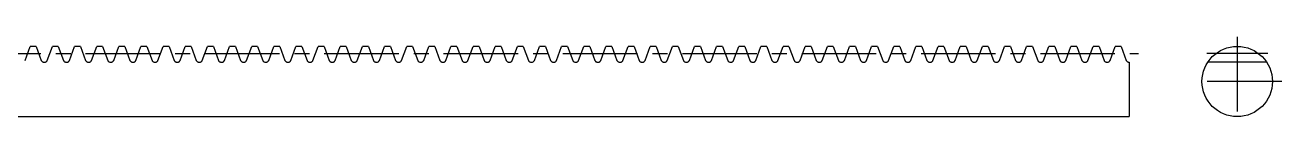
# Model space of a CAD drawing. Extents: x -2 to 532, y -8 to 32.
# Drawn here: x 264.5 to 532, y 13 to 32 of the extents above; entities that cross this region are included whole.
import ezdxf

# ---------------------------------------------------------------- set-up
doc = ezdxf.new("R2010")
doc.units = 0
doc.header["$LTSCALE"] = 0.5
doc.linetypes.add('CENTER', pattern=[50.8, 31.75, -6.35, 6.35, -6.35])
doc.layers.add('MSM_CENTER', color=1, linetype='CENTER')
doc.layers.add('MSM_CONTINUOUS', color=7, linetype='CONTINUOUS')

msp = doc.modelspace()

# ---------------------------------------------------------------- linework, layer by layer
at = {"layer": 'MSM_CENTER'}
for p, q in [((522.5, 32), (522.5, 13)), ((-2, 28.5), (501.51, 28.5)), ((529, 28.5), (516, 28.5)), ((532, 22.5), (513, 22.5))]:
    msp.add_line(p, q, dxfattribs=at)
at = {"layer": 'MSM_CONTINUOUS'}
for p, q in [((264.52, 27), (265.62, 30)), ((266.88, 30), (265.62, 30)), ((266.88, 30), (267.97, 27)), ((269.24, 27), (270.33, 30)), ((271.59, 30), (270.33, 30)), ((271.59, 30), (272.68, 27)), ((273.95, 27), (275.04, 30)), ((276.31, 30), (275.04, 30)), ((276.31, 30), (277.4, 27)), ((278.66, 27), (279.75, 30)), ((281.02, 30), (279.75, 30)), ((281.02, 30), (282.11, 27)), ((283.37, 27), (284.47, 30)), ((285.73, 30), (284.47, 30)), ((285.73, 30), (286.82, 27)), ((288.09, 27), (289.18, 30)), ((290.44, 30), (289.18, 30)), ((290.44, 30), (291.53, 27)), ((292.8, 27), (293.89, 30)), ((295.15, 30), (293.89, 30)), ((295.15, 30), (296.25, 27)), ((297.51, 27), (298.6, 30)), ((299.87, 30), (298.6, 30)), ((299.87, 30), (300.96, 27)), ((302.22, 27), (303.32, 30)), ((304.58, 30), (303.32, 30)), ((304.58, 30), (305.67, 27)), ((306.94, 27), (308.03, 30)), ((309.29, 30), (308.03, 30)), ((309.29, 30), (310.38, 27)), ((311.65, 27), (312.74, 30)), ((314, 30), (312.74, 30)), ((314, 30), (315.1, 27)), ((316.36, 27), (317.45, 30)), ((318.72, 30), (317.45, 30)), ((318.72, 30), (319.81, 27)), ((321.07, 27), (322.17, 30)), ((323.43, 30), (322.17, 30)), ((323.43, 30), (324.52, 27)), ((325.79, 27), (326.88, 30)), ((328.14, 30), (326.88, 30)), ((328.14, 30), (329.23, 27)), ((330.5, 27), (331.59, 30)), ((332.85, 30), (331.59, 30)), ((332.85, 30), (333.95, 27)), ((335.21, 27), (336.3, 30)), ((337.57, 30), (336.3, 30)), ((337.57, 30), (338.66, 27)), ((339.92, 27), (341.01, 30)), ((342.28, 30), (341.01, 30)), ((342.28, 30), (343.37, 27)), ((344.64, 27), (345.73, 30)), ((346.99, 30), (345.73, 30)), ((346.99, 30), (348.08, 27)), ((349.35, 27), (350.44, 30)), ((351.7, 30), (350.44, 30)), ((351.7, 30), (352.8, 27)), ((354.06, 27), (355.15, 30)), ((356.42, 30), (355.15, 30)), ((356.42, 30), (357.51, 27)), ((358.77, 27), (359.86, 30)), ((361.13, 30), (359.86, 30)), ((361.13, 30), (362.22, 27)), ((363.48, 27), (364.58, 30)), ((365.84, 30), (364.58, 30)), ((365.84, 30), (366.93, 27)), ((368.2, 27), (369.29, 30)), ((370.55, 30), (369.29, 30)), ((370.55, 30), (371.65, 27)), ((372.91, 27), (374, 30)), ((375.27, 30), (374, 30)), ((375.27, 30), (376.36, 27)), ((377.62, 27), (378.71, 30)), ((379.98, 30), (378.71, 30)), ((379.98, 30), (381.07, 27)), ((382.33, 27), (383.43, 30)), ((384.69, 30), (383.43, 30)), ((384.69, 30), (385.78, 27)), ((387.05, 27), (388.14, 30)), ((389.4, 30), (388.14, 30)), ((389.4, 30), (390.49, 27)), ((391.76, 27), (392.85, 30)), ((394.12, 30), (392.85, 30)), ((394.12, 30), (395.21, 27)), ((396.47, 27), (397.56, 30)), ((398.83, 30), (397.56, 30)), ((398.83, 30), (399.92, 27)), ((401.18, 27), (402.28, 30)), ((403.54, 30), (402.28, 30)), ((403.54, 30), (404.63, 27)), ((405.9, 27), (406.99, 30)), ((408.25, 30), (406.99, 30)), ((408.25, 30), (409.34, 27)), ((410.61, 27), (411.7, 30)), ((412.96, 30), (411.7, 30)), ((412.96, 30), (414.06, 27)), ((415.32, 27), (416.41, 30)), ((417.68, 30), (416.41, 30)), ((417.68, 30), (418.77, 27)), ((420.03, 27), (421.13, 30)), ((422.39, 30), (421.13, 30)), ((422.39, 30), (423.48, 27)), ((424.75, 27), (425.84, 30)), ((427.1, 30), (425.84, 30)), ((427.1, 30), (428.19, 27)), ((429.46, 27), (430.55, 30)), ((431.81, 30), (430.55, 30)), ((431.81, 30), (432.91, 27)), ((434.17, 27), (435.26, 30)), ((436.53, 30), (435.26, 30)), ((436.53, 30), (437.62, 27)), ((438.88, 27), (439.98, 30)), ((441.24, 30), (439.98, 30)), ((441.24, 30), (442.33, 27)), ((443.6, 27), (444.69, 30)), ((445.95, 30), (444.69, 30)), ((445.95, 30), (447.04, 27)), ((448.31, 27), (449.4, 30)), ((450.66, 30), (449.4, 30)), ((450.66, 30), (451.76, 27)), ((453.02, 27), (454.11, 30)), ((455.38, 30), (454.11, 30)), ((455.38, 30), (456.47, 27)), ((457.73, 27), (458.82, 30)), ((460.09, 30), (458.82, 30)), ((460.09, 30), (461.18, 27)), ((462.45, 27), (463.54, 30)), ((464.8, 30), (463.54, 30)), ((464.8, 30), (465.89, 27)), ((467.16, 27), (468.25, 30)), ((469.51, 30), (468.25, 30)), ((469.51, 30), (470.61, 27)), ((471.87, 27), (472.96, 30)), ((474.23, 30), (472.96, 30)), ((474.23, 30), (475.32, 27)), ((476.58, 27), (477.67, 30)), ((478.94, 30), (477.67, 30)), ((478.94, 30), (480.03, 27)), ((481.29, 27), (482.39, 30)), ((483.65, 30), (482.39, 30)), ((483.65, 30), (484.74, 27)), ((486.01, 27), (487.1, 30)), ((488.36, 30), (487.1, 30)), ((488.36, 30), (489.46, 27)), ((490.72, 27), (491.81, 30)), ((493.08, 30), (491.81, 30)), ((493.08, 30), (494.17, 27)), ((495.43, 27), (496.52, 30)), ((497.79, 30), (496.52, 30)), ((497.79, 30), (498.88, 27)), ((268.51, 26.62), (268.7, 26.62)), ((273.22, 26.62), (273.41, 26.62)), ((277.93, 26.62), (278.13, 26.62)), ((282.65, 26.62), (282.84, 26.62)), ((287.36, 26.62), (287.55, 26.62)), ((292.07, 26.62), (292.26, 26.62)), ((296.78, 26.62), (296.98, 26.62)), ((301.49, 26.62), (301.69, 26.62)), ((306.21, 26.62), (306.4, 26.62)), ((310.92, 26.62), (311.11, 26.62)), ((315.63, 26.62), (315.83, 26.62)), ((320.34, 26.62), (320.54, 26.62)), ((325.06, 26.62), (325.25, 26.62)), ((329.77, 26.62), (329.96, 26.62)), ((334.48, 26.62), (334.67, 26.62)), ((339.19, 26.62), (339.39, 26.62)), ((343.91, 26.62), (344.1, 26.62)), ((348.62, 26.62), (348.81, 26.62)), ((353.33, 26.62), (353.52, 26.62)), ((358.04, 26.62), (358.24, 26.62)), ((362.76, 26.62), (362.95, 26.62)), ((367.47, 26.62), (367.66, 26.62)), ((372.18, 26.62), (372.37, 26.62)), ((376.89, 26.62), (377.09, 26.62)), ((381.61, 26.62), (381.8, 26.62)), ((386.32, 26.62), (386.51, 26.62)), ((391.03, 26.62), (391.22, 26.62)), ((395.74, 26.62), (395.94, 26.62)), ((400.46, 26.62), (400.65, 26.62)), ((405.17, 26.62), (405.36, 26.62)), ((409.88, 26.62), (410.07, 26.62)), ((414.59, 26.62), (414.79, 26.62)), ((419.3, 26.62), (419.5, 26.62)), ((424.02, 26.62), (424.21, 26.62)), ((428.73, 26.62), (428.92, 26.62)), ((433.44, 26.62), (433.64, 26.62)), ((438.15, 26.62), (438.35, 26.62)), ((442.87, 26.62), (443.06, 26.62)), ((447.58, 26.62), (447.77, 26.62)), ((452.29, 26.62), (452.48, 26.62)), ((457, 26.62), (457.2, 26.62)), ((461.72, 26.62), (461.91, 26.62)), ((466.43, 26.62), (466.62, 26.62)), ((471.14, 26.62), (471.33, 26.62)), ((475.85, 26.62), (476.05, 26.62)), ((480.57, 26.62), (480.76, 26.62)), ((485.28, 26.62), (485.47, 26.62)), ((489.99, 26.62), (490.18, 26.62)), ((494.7, 26.62), (494.9, 26.62)), ((499.42, 26.62), (499.51, 26.62)), ((499.51, 26.62), (499.51, 15)), ((528.76, 26.62), (516.24, 26.62)), ((0, 15), (499.51, 15))]:
    msp.add_line(p, q, dxfattribs=at)
for points in [[(267.97, 27, 0), (268.02, 26.91, 0), (268.08, 26.82, 0), (268.14, 26.76, 0), (268.21, 26.71, 0), (268.3, 26.66, 0), (268.39, 26.64, 0), (268.51, 26.62, 0)], [(268.7, 26.62, 0), (268.78, 26.63, 0), (268.87, 26.65, 0), (268.94, 26.68, 0), (269.01, 26.72, 0), (269.08, 26.77, 0), (269.13, 26.82, 0), (269.19, 26.89, 0), (269.22, 26.97, 0), (269.24, 27, 0)], [(272.68, 27, 0), (272.73, 26.91, 0), (272.79, 26.82, 0), (272.85, 26.76, 0), (272.93, 26.71, 0), (273.01, 26.66, 0), (273.11, 26.64, 0), (273.22, 26.62, 0)], [(273.41, 26.62, 0), (273.5, 26.63, 0), (273.58, 26.65, 0), (273.65, 26.68, 0), (273.72, 26.72, 0), (273.79, 26.77, 0), (273.85, 26.82, 0), (273.9, 26.89, 0), (273.94, 26.97, 0), (273.95, 27, 0)], [(277.4, 27, 0), (277.44, 26.91, 0), (277.5, 26.82, 0), (277.56, 26.76, 0), (277.64, 26.71, 0), (277.73, 26.66, 0), (277.82, 26.64, 0), (277.93, 26.62, 0)], [(278.13, 26.62, 0), (278.21, 26.63, 0), (278.29, 26.65, 0), (278.37, 26.68, 0), (278.44, 26.72, 0), (278.5, 26.77, 0), (278.56, 26.82, 0), (278.61, 26.89, 0), (278.65, 26.97, 0), (278.66, 27, 0)], [(282.11, 27, 0), (282.15, 26.91, 0), (282.21, 26.82, 0), (282.28, 26.76, 0), (282.35, 26.71, 0), (282.44, 26.66, 0), (282.53, 26.64, 0), (282.65, 26.62, 0)], [(282.84, 26.62, 0), (282.92, 26.63, 0), (283, 26.65, 0), (283.08, 26.68, 0), (283.15, 26.72, 0), (283.21, 26.77, 0), (283.27, 26.82, 0), (283.32, 26.89, 0), (283.36, 26.97, 0), (283.37, 27, 0)], [(286.82, 27, 0), (286.86, 26.91, 0), (286.93, 26.82, 0), (286.99, 26.76, 0), (287.06, 26.71, 0), (287.15, 26.66, 0), (287.24, 26.64, 0), (287.36, 26.62, 0)], [(287.55, 26.62, 0), (287.63, 26.63, 0), (287.72, 26.65, 0), (287.79, 26.68, 0), (287.86, 26.72, 0), (287.93, 26.77, 0), (287.98, 26.82, 0), (288.03, 26.89, 0), (288.07, 26.97, 0), (288.09, 27, 0)], [(291.53, 27, 0), (291.58, 26.91, 0), (291.64, 26.82, 0), (291.7, 26.76, 0), (291.78, 26.71, 0), (291.86, 26.66, 0), (291.96, 26.64, 0), (292.07, 26.62, 0)], [(292.26, 26.62, 0), (292.35, 26.63, 0), (292.43, 26.65, 0), (292.5, 26.68, 0), (292.57, 26.72, 0), (292.64, 26.77, 0), (292.69, 26.82, 0), (292.75, 26.89, 0), (292.79, 26.97, 0), (292.8, 27, 0)], [(296.25, 27, 0), (296.29, 26.91, 0), (296.35, 26.82, 0), (296.41, 26.76, 0), (296.49, 26.71, 0), (296.57, 26.66, 0), (296.67, 26.64, 0), (296.78, 26.62, 0)], [(296.98, 26.62, 0), (297.06, 26.63, 0), (297.14, 26.65, 0), (297.22, 26.68, 0), (297.29, 26.72, 0), (297.35, 26.77, 0), (297.41, 26.82, 0), (297.46, 26.89, 0), (297.5, 26.97, 0), (297.51, 27, 0)], [(300.96, 27, 0), (301, 26.91, 0), (301.06, 26.82, 0), (301.13, 26.76, 0), (301.2, 26.71, 0), (301.29, 26.66, 0), (301.38, 26.64, 0), (301.49, 26.62, 0)], [(301.69, 26.62, 0), (301.77, 26.63, 0), (301.85, 26.65, 0), (301.93, 26.68, 0), (302, 26.72, 0), (302.06, 26.77, 0), (302.12, 26.82, 0), (302.17, 26.89, 0), (302.21, 26.97, 0), (302.22, 27, 0)], [(305.67, 27, 0), (305.71, 26.91, 0), (305.77, 26.82, 0), (305.84, 26.76, 0), (305.91, 26.71, 0), (306, 26.66, 0), (306.09, 26.64, 0), (306.21, 26.62, 0)], [(306.4, 26.62, 0), (306.48, 26.63, 0), (306.57, 26.65, 0), (306.64, 26.68, 0), (306.71, 26.72, 0), (306.78, 26.77, 0), (306.83, 26.82, 0), (306.88, 26.89, 0), (306.92, 26.97, 0), (306.94, 27, 0)], [(310.38, 27, 0), (310.43, 26.91, 0), (310.49, 26.82, 0), (310.55, 26.76, 0), (310.63, 26.71, 0), (310.71, 26.66, 0), (310.81, 26.64, 0), (310.92, 26.62, 0)], [(311.11, 26.62, 0), (311.2, 26.63, 0), (311.28, 26.65, 0), (311.35, 26.68, 0), (311.42, 26.72, 0), (311.49, 26.77, 0), (311.54, 26.82, 0), (311.6, 26.89, 0), (311.64, 26.97, 0), (311.65, 27, 0)], [(315.1, 27, 0), (315.14, 26.91, 0), (315.2, 26.82, 0), (315.26, 26.76, 0), (315.34, 26.71, 0), (315.42, 26.66, 0), (315.52, 26.64, 0), (315.63, 26.62, 0)], [(315.83, 26.62, 0), (315.91, 26.63, 0), (315.99, 26.65, 0), (316.07, 26.68, 0), (316.14, 26.72, 0), (316.2, 26.77, 0), (316.26, 26.82, 0), (316.31, 26.89, 0), (316.35, 26.97, 0), (316.36, 27, 0)], [(319.81, 27, 0), (319.85, 26.91, 0), (319.91, 26.82, 0), (319.98, 26.76, 0), (320.05, 26.71, 0), (320.14, 26.66, 0), (320.23, 26.64, 0), (320.34, 26.62, 0)], [(320.54, 26.62, 0), (320.62, 26.63, 0), (320.7, 26.65, 0), (320.78, 26.68, 0), (320.85, 26.72, 0), (320.91, 26.77, 0), (320.97, 26.82, 0), (321.02, 26.89, 0), (321.06, 26.97, 0), (321.07, 27, 0)], [(324.52, 27, 0), (324.56, 26.91, 0), (324.62, 26.82, 0), (324.69, 26.76, 0), (324.76, 26.71, 0), (324.85, 26.66, 0), (324.94, 26.64, 0), (325.06, 26.62, 0)], [(325.25, 26.62, 0), (325.33, 26.63, 0), (325.41, 26.65, 0), (325.49, 26.68, 0), (325.56, 26.72, 0), (325.63, 26.77, 0), (325.68, 26.82, 0), (325.73, 26.89, 0), (325.77, 26.97, 0), (325.79, 27, 0)], [(329.23, 27, 0), (329.28, 26.91, 0), (329.34, 26.82, 0), (329.4, 26.76, 0), (329.48, 26.71, 0), (329.56, 26.66, 0), (329.66, 26.64, 0), (329.77, 26.62, 0)], [(329.96, 26.62, 0), (330.05, 26.63, 0), (330.13, 26.65, 0), (330.2, 26.68, 0), (330.27, 26.72, 0), (330.34, 26.77, 0), (330.39, 26.82, 0), (330.45, 26.89, 0), (330.49, 26.97, 0), (330.5, 27, 0)], [(333.95, 27, 0), (333.99, 26.91, 0), (334.05, 26.82, 0), (334.11, 26.76, 0), (334.19, 26.71, 0), (334.27, 26.66, 0), (334.37, 26.64, 0), (334.48, 26.62, 0)], [(334.67, 26.62, 0), (334.76, 26.63, 0), (334.84, 26.65, 0), (334.92, 26.68, 0), (334.99, 26.72, 0), (335.05, 26.77, 0), (335.11, 26.82, 0), (335.16, 26.89, 0), (335.2, 26.97, 0), (335.21, 27, 0)], [(338.66, 27, 0), (338.7, 26.91, 0), (338.76, 26.82, 0), (338.83, 26.76, 0), (338.9, 26.71, 0), (338.99, 26.66, 0), (339.08, 26.64, 0), (339.19, 26.62, 0)], [(339.39, 26.62, 0), (339.47, 26.63, 0), (339.55, 26.65, 0), (339.63, 26.68, 0), (339.7, 26.72, 0), (339.76, 26.77, 0), (339.82, 26.82, 0), (339.87, 26.89, 0), (339.91, 26.97, 0), (339.92, 27, 0)], [(343.37, 27, 0), (343.41, 26.91, 0), (343.47, 26.82, 0), (343.54, 26.76, 0), (343.61, 26.71, 0), (343.7, 26.66, 0), (343.79, 26.64, 0), (343.91, 26.62, 0)], [(344.1, 26.62, 0), (344.18, 26.63, 0), (344.26, 26.65, 0), (344.34, 26.68, 0), (344.41, 26.72, 0), (344.48, 26.77, 0), (344.53, 26.82, 0), (344.58, 26.89, 0), (344.62, 26.97, 0), (344.64, 27, 0)], [(348.08, 27, 0), (348.13, 26.91, 0), (348.19, 26.82, 0), (348.25, 26.76, 0), (348.32, 26.71, 0), (348.41, 26.66, 0), (348.51, 26.64, 0), (348.62, 26.62, 0)], [(348.81, 26.62, 0), (348.9, 26.63, 0), (348.98, 26.65, 0), (349.05, 26.68, 0), (349.12, 26.72, 0), (349.19, 26.77, 0), (349.24, 26.82, 0), (349.3, 26.89, 0), (349.34, 26.97, 0), (349.35, 27, 0)], [(352.8, 27, 0), (352.84, 26.91, 0), (352.9, 26.82, 0), (352.96, 26.76, 0), (353.04, 26.71, 0), (353.12, 26.66, 0), (353.22, 26.64, 0), (353.33, 26.62, 0)], [(353.52, 26.62, 0), (353.61, 26.63, 0), (353.69, 26.65, 0), (353.77, 26.68, 0), (353.84, 26.72, 0), (353.9, 26.77, 0), (353.96, 26.82, 0), (354.01, 26.89, 0), (354.05, 26.97, 0), (354.06, 27, 0)], [(357.51, 27, 0), (357.55, 26.91, 0), (357.61, 26.82, 0), (357.67, 26.76, 0), (357.75, 26.71, 0), (357.84, 26.66, 0), (357.93, 26.64, 0), (358.04, 26.62, 0)], [(358.24, 26.62, 0), (358.32, 26.63, 0), (358.4, 26.65, 0), (358.48, 26.68, 0), (358.55, 26.72, 0), (358.61, 26.77, 0), (358.67, 26.82, 0), (358.72, 26.89, 0), (358.76, 26.97, 0), (358.77, 27, 0)], [(362.22, 27, 0), (362.26, 26.91, 0), (362.32, 26.82, 0), (362.39, 26.76, 0), (362.46, 26.71, 0), (362.55, 26.66, 0), (362.64, 26.64, 0), (362.76, 26.62, 0)], [(362.95, 26.62, 0), (363.03, 26.63, 0), (363.11, 26.65, 0), (363.19, 26.68, 0), (363.26, 26.72, 0), (363.33, 26.77, 0), (363.38, 26.82, 0), (363.43, 26.89, 0), (363.47, 26.97, 0), (363.48, 27, 0)], [(366.93, 27, 0), (366.98, 26.91, 0), (367.04, 26.82, 0), (367.1, 26.76, 0), (367.17, 26.71, 0), (367.26, 26.66, 0), (367.36, 26.64, 0), (367.47, 26.62, 0)], [(367.66, 26.62, 0), (367.75, 26.63, 0), (367.83, 26.65, 0), (367.9, 26.68, 0), (367.97, 26.72, 0), (368.04, 26.77, 0), (368.09, 26.82, 0), (368.15, 26.89, 0), (368.19, 26.97, 0), (368.2, 27, 0)], [(371.65, 27, 0), (371.69, 26.91, 0), (371.75, 26.82, 0), (371.81, 26.76, 0), (371.89, 26.71, 0), (371.97, 26.66, 0), (372.07, 26.64, 0), (372.18, 26.62, 0)], [(372.37, 26.62, 0), (372.46, 26.63, 0), (372.54, 26.65, 0), (372.62, 26.68, 0), (372.68, 26.72, 0), (372.75, 26.77, 0), (372.81, 26.82, 0), (372.86, 26.89, 0), (372.9, 26.97, 0), (372.91, 27, 0)], [(376.36, 27, 0), (376.4, 26.91, 0), (376.46, 26.82, 0), (376.52, 26.76, 0), (376.6, 26.71, 0), (376.69, 26.66, 0), (376.78, 26.64, 0), (376.89, 26.62, 0)], [(377.09, 26.62, 0), (377.17, 26.63, 0), (377.25, 26.65, 0), (377.33, 26.68, 0), (377.4, 26.72, 0), (377.46, 26.77, 0), (377.52, 26.82, 0), (377.57, 26.89, 0), (377.61, 26.97, 0), (377.62, 27, 0)], [(381.07, 27, 0), (381.11, 26.91, 0), (381.17, 26.82, 0), (381.24, 26.76, 0), (381.31, 26.71, 0), (381.4, 26.66, 0), (381.49, 26.64, 0), (381.61, 26.62, 0)], [(381.8, 26.62, 0), (381.88, 26.63, 0), (381.96, 26.65, 0), (382.04, 26.68, 0), (382.11, 26.72, 0), (382.17, 26.77, 0), (382.23, 26.82, 0), (382.28, 26.89, 0), (382.32, 26.97, 0), (382.33, 27, 0)], [(385.78, 27, 0), (385.83, 26.91, 0), (385.89, 26.82, 0), (385.95, 26.76, 0), (386.02, 26.71, 0), (386.11, 26.66, 0), (386.2, 26.64, 0), (386.32, 26.62, 0)], [(386.51, 26.62, 0), (386.59, 26.63, 0), (386.68, 26.65, 0), (386.75, 26.68, 0), (386.82, 26.72, 0), (386.89, 26.77, 0), (386.94, 26.82, 0), (387, 26.89, 0), (387.03, 26.97, 0), (387.05, 27, 0)], [(390.49, 27, 0), (390.54, 26.91, 0), (390.6, 26.82, 0), (390.66, 26.76, 0), (390.74, 26.71, 0), (390.82, 26.66, 0), (390.92, 26.64, 0), (391.03, 26.62, 0)], [(391.22, 26.62, 0), (391.31, 26.63, 0), (391.39, 26.65, 0), (391.46, 26.68, 0), (391.53, 26.72, 0), (391.6, 26.77, 0), (391.66, 26.82, 0), (391.71, 26.89, 0), (391.75, 26.97, 0), (391.76, 27, 0)], [(395.21, 27, 0), (395.25, 26.91, 0), (395.31, 26.82, 0), (395.37, 26.76, 0), (395.45, 26.71, 0), (395.54, 26.66, 0), (395.63, 26.64, 0), (395.74, 26.62, 0)], [(395.94, 26.62, 0), (396.02, 26.63, 0), (396.1, 26.65, 0), (396.18, 26.68, 0), (396.25, 26.72, 0), (396.31, 26.77, 0), (396.37, 26.82, 0), (396.42, 26.89, 0), (396.46, 26.97, 0), (396.47, 27, 0)], [(399.92, 27, 0), (399.96, 26.91, 0), (400.02, 26.82, 0), (400.09, 26.76, 0), (400.16, 26.71, 0), (400.25, 26.66, 0), (400.34, 26.64, 0), (400.46, 26.62, 0)], [(400.65, 26.62, 0), (400.73, 26.63, 0), (400.81, 26.65, 0), (400.89, 26.68, 0), (400.96, 26.72, 0), (401.02, 26.77, 0), (401.08, 26.82, 0), (401.13, 26.89, 0), (401.17, 26.97, 0), (401.18, 27, 0)], [(404.63, 27, 0), (404.67, 26.91, 0), (404.74, 26.82, 0), (404.8, 26.76, 0), (404.87, 26.71, 0), (404.96, 26.66, 0), (405.05, 26.64, 0), (405.17, 26.62, 0)], [(405.36, 26.62, 0), (405.44, 26.63, 0), (405.53, 26.65, 0), (405.6, 26.68, 0), (405.67, 26.72, 0), (405.74, 26.77, 0), (405.79, 26.82, 0), (405.84, 26.89, 0), (405.88, 26.97, 0), (405.9, 27, 0)], [(409.34, 27, 0), (409.39, 26.91, 0), (409.45, 26.82, 0), (409.51, 26.76, 0), (409.59, 26.71, 0), (409.67, 26.66, 0), (409.77, 26.64, 0), (409.88, 26.62, 0)], [(410.07, 26.62, 0), (410.16, 26.63, 0), (410.24, 26.65, 0), (410.31, 26.68, 0), (410.38, 26.72, 0), (410.45, 26.77, 0), (410.5, 26.82, 0), (410.56, 26.89, 0), (410.6, 26.97, 0), (410.61, 27, 0)], [(414.06, 27, 0), (414.1, 26.91, 0), (414.16, 26.82, 0), (414.22, 26.76, 0), (414.3, 26.71, 0), (414.38, 26.66, 0), (414.48, 26.64, 0), (414.59, 26.62, 0)], [(414.79, 26.62, 0), (414.87, 26.63, 0), (414.95, 26.65, 0), (415.03, 26.68, 0), (415.1, 26.72, 0), (415.16, 26.77, 0), (415.22, 26.82, 0), (415.27, 26.89, 0), (415.31, 26.97, 0), (415.32, 27, 0)], [(418.77, 27, 0), (418.81, 26.91, 0), (418.87, 26.82, 0), (418.94, 26.76, 0), (419.01, 26.71, 0), (419.1, 26.66, 0), (419.19, 26.64, 0), (419.3, 26.62, 0)], [(419.5, 26.62, 0), (419.58, 26.63, 0), (419.66, 26.65, 0), (419.74, 26.68, 0), (419.81, 26.72, 0), (419.87, 26.77, 0), (419.93, 26.82, 0), (419.98, 26.89, 0), (420.02, 26.97, 0), (420.03, 27, 0)], [(423.48, 27, 0), (423.52, 26.91, 0), (423.58, 26.82, 0), (423.65, 26.76, 0), (423.72, 26.71, 0), (423.81, 26.66, 0), (423.9, 26.64, 0), (424.02, 26.62, 0)], [(424.21, 26.62, 0), (424.29, 26.63, 0), (424.38, 26.65, 0), (424.45, 26.68, 0), (424.52, 26.72, 0), (424.59, 26.77, 0), (424.64, 26.82, 0), (424.69, 26.89, 0), (424.73, 26.97, 0), (424.75, 27, 0)], [(428.19, 27, 0), (428.24, 26.91, 0), (428.3, 26.82, 0), (428.36, 26.76, 0), (428.44, 26.71, 0), (428.52, 26.66, 0), (428.62, 26.64, 0), (428.73, 26.62, 0)], [(428.92, 26.62, 0), (429.01, 26.63, 0), (429.09, 26.65, 0), (429.16, 26.68, 0), (429.23, 26.72, 0), (429.3, 26.77, 0), (429.35, 26.82, 0), (429.41, 26.89, 0), (429.45, 26.97, 0), (429.46, 27, 0)], [(432.91, 27, 0), (432.95, 26.91, 0), (433.01, 26.82, 0), (433.07, 26.76, 0), (433.15, 26.71, 0), (433.23, 26.66, 0), (433.33, 26.64, 0), (433.44, 26.62, 0)], [(433.64, 26.62, 0), (433.72, 26.63, 0), (433.8, 26.65, 0), (433.88, 26.68, 0), (433.95, 26.72, 0), (434.01, 26.77, 0), (434.07, 26.82, 0), (434.12, 26.89, 0), (434.16, 26.97, 0), (434.17, 27, 0)], [(437.62, 27, 0), (437.66, 26.91, 0), (437.72, 26.82, 0), (437.79, 26.76, 0), (437.86, 26.71, 0), (437.95, 26.66, 0), (438.04, 26.64, 0), (438.15, 26.62, 0)], [(438.35, 26.62, 0), (438.43, 26.63, 0), (438.51, 26.65, 0), (438.59, 26.68, 0), (438.66, 26.72, 0), (438.72, 26.77, 0), (438.78, 26.82, 0), (438.83, 26.89, 0), (438.87, 26.97, 0), (438.88, 27, 0)], [(442.33, 27, 0), (442.37, 26.91, 0), (442.43, 26.82, 0), (442.5, 26.76, 0), (442.57, 26.71, 0), (442.66, 26.66, 0), (442.75, 26.64, 0), (442.87, 26.62, 0)], [(443.06, 26.62, 0), (443.14, 26.63, 0), (443.22, 26.65, 0), (443.3, 26.68, 0), (443.37, 26.72, 0), (443.44, 26.77, 0), (443.49, 26.82, 0), (443.54, 26.89, 0), (443.58, 26.97, 0), (443.6, 27, 0)], [(447.04, 27, 0), (447.09, 26.91, 0), (447.15, 26.82, 0), (447.21, 26.76, 0), (447.29, 26.71, 0), (447.37, 26.66, 0), (447.47, 26.64, 0), (447.58, 26.62, 0)], [(447.77, 26.62, 0), (447.86, 26.63, 0), (447.94, 26.65, 0), (448.01, 26.68, 0), (448.08, 26.72, 0), (448.15, 26.77, 0), (448.2, 26.82, 0), (448.26, 26.89, 0), (448.3, 26.97, 0), (448.31, 27, 0)], [(451.76, 27, 0), (451.8, 26.91, 0), (451.86, 26.82, 0), (451.92, 26.76, 0), (452, 26.71, 0), (452.08, 26.66, 0), (452.18, 26.64, 0), (452.29, 26.62, 0)], [(452.48, 26.62, 0), (452.57, 26.63, 0), (452.65, 26.65, 0), (452.73, 26.68, 0), (452.8, 26.72, 0), (452.86, 26.77, 0), (452.92, 26.82, 0), (452.97, 26.89, 0), (453.01, 26.97, 0), (453.02, 27, 0)], [(456.47, 27, 0), (456.51, 26.91, 0), (456.57, 26.82, 0), (456.64, 26.76, 0), (456.71, 26.71, 0), (456.8, 26.66, 0), (456.89, 26.64, 0), (457, 26.62, 0)], [(457.2, 26.62, 0), (457.28, 26.63, 0), (457.36, 26.65, 0), (457.44, 26.68, 0), (457.51, 26.72, 0), (457.57, 26.77, 0), (457.63, 26.82, 0), (457.68, 26.89, 0), (457.72, 26.97, 0), (457.73, 27, 0)], [(461.18, 27, 0), (461.22, 26.91, 0), (461.28, 26.82, 0), (461.35, 26.76, 0), (461.42, 26.71, 0), (461.51, 26.66, 0), (461.6, 26.64, 0), (461.72, 26.62, 0)], [(461.91, 26.62, 0), (461.99, 26.63, 0), (462.07, 26.65, 0), (462.15, 26.68, 0), (462.22, 26.72, 0), (462.29, 26.77, 0), (462.34, 26.82, 0), (462.39, 26.89, 0), (462.43, 26.97, 0), (462.45, 27, 0)], [(465.89, 27, 0), (465.94, 26.91, 0), (466, 26.82, 0), (466.06, 26.76, 0), (466.13, 26.71, 0), (466.22, 26.66, 0), (466.32, 26.64, 0), (466.43, 26.62, 0)], [(466.62, 26.62, 0), (466.71, 26.63, 0), (466.79, 26.65, 0), (466.86, 26.68, 0), (466.93, 26.72, 0), (467, 26.77, 0), (467.05, 26.82, 0), (467.11, 26.89, 0), (467.15, 26.97, 0), (467.16, 27, 0)], [(470.61, 27, 0), (470.65, 26.91, 0), (470.71, 26.82, 0), (470.77, 26.76, 0), (470.85, 26.71, 0), (470.93, 26.66, 0), (471.03, 26.64, 0), (471.14, 26.62, 0)], [(471.33, 26.62, 0), (471.42, 26.63, 0), (471.5, 26.65, 0), (471.58, 26.68, 0), (471.65, 26.72, 0), (471.71, 26.77, 0), (471.77, 26.82, 0), (471.82, 26.89, 0), (471.86, 26.97, 0), (471.87, 27, 0)], [(475.32, 27, 0), (475.36, 26.91, 0), (475.42, 26.82, 0), (475.48, 26.76, 0), (475.56, 26.71, 0), (475.65, 26.66, 0), (475.74, 26.64, 0), (475.85, 26.62, 0)], [(476.05, 26.62, 0), (476.13, 26.63, 0), (476.21, 26.65, 0), (476.29, 26.68, 0), (476.36, 26.72, 0), (476.42, 26.77, 0), (476.48, 26.82, 0), (476.53, 26.89, 0), (476.57, 26.97, 0), (476.58, 27, 0)], [(480.03, 27, 0), (480.07, 26.91, 0), (480.13, 26.82, 0), (480.2, 26.76, 0), (480.27, 26.71, 0), (480.36, 26.66, 0), (480.45, 26.64, 0), (480.57, 26.62, 0)], [(480.76, 26.62, 0), (480.84, 26.63, 0), (480.92, 26.65, 0), (481, 26.68, 0), (481.07, 26.72, 0), (481.14, 26.77, 0), (481.19, 26.82, 0), (481.24, 26.89, 0), (481.28, 26.97, 0), (481.29, 27, 0)], [(484.74, 27, 0), (484.79, 26.91, 0), (484.85, 26.82, 0), (484.91, 26.76, 0), (484.98, 26.71, 0), (485.07, 26.66, 0), (485.17, 26.64, 0), (485.28, 26.62, 0)], [(485.47, 26.62, 0), (485.56, 26.63, 0), (485.64, 26.65, 0), (485.71, 26.68, 0), (485.78, 26.72, 0), (485.85, 26.77, 0), (485.9, 26.82, 0), (485.96, 26.89, 0), (486, 26.97, 0), (486.01, 27, 0)], [(489.46, 27, 0), (489.5, 26.91, 0), (489.56, 26.82, 0), (489.62, 26.76, 0), (489.7, 26.71, 0), (489.78, 26.66, 0), (489.88, 26.64, 0), (489.99, 26.62, 0)], [(490.18, 26.62, 0), (490.27, 26.63, 0), (490.35, 26.65, 0), (490.43, 26.68, 0), (490.49, 26.72, 0), (490.56, 26.77, 0), (490.62, 26.82, 0), (490.67, 26.89, 0), (490.71, 26.97, 0), (490.72, 27, 0)], [(494.17, 27, 0), (494.21, 26.91, 0), (494.27, 26.82, 0), (494.33, 26.76, 0), (494.41, 26.71, 0), (494.5, 26.66, 0), (494.59, 26.64, 0), (494.7, 26.62, 0)], [(494.9, 26.62, 0), (494.98, 26.63, 0), (495.06, 26.65, 0), (495.14, 26.68, 0), (495.21, 26.72, 0), (495.27, 26.77, 0), (495.33, 26.82, 0), (495.38, 26.89, 0), (495.42, 26.97, 0), (495.43, 27, 0)], [(498.88, 27, 0), (498.92, 26.91, 0), (498.98, 26.82, 0), (499.05, 26.76, 0), (499.12, 26.71, 0), (499.21, 26.66, 0), (499.3, 26.64, 0), (499.42, 26.62, 0)]]:
    msp.add_polyline3d(points, dxfattribs=at)
msp.add_circle((522.5, 22.5), 7.5, dxfattribs=at)

doc.saveas('drawing.dxf')
